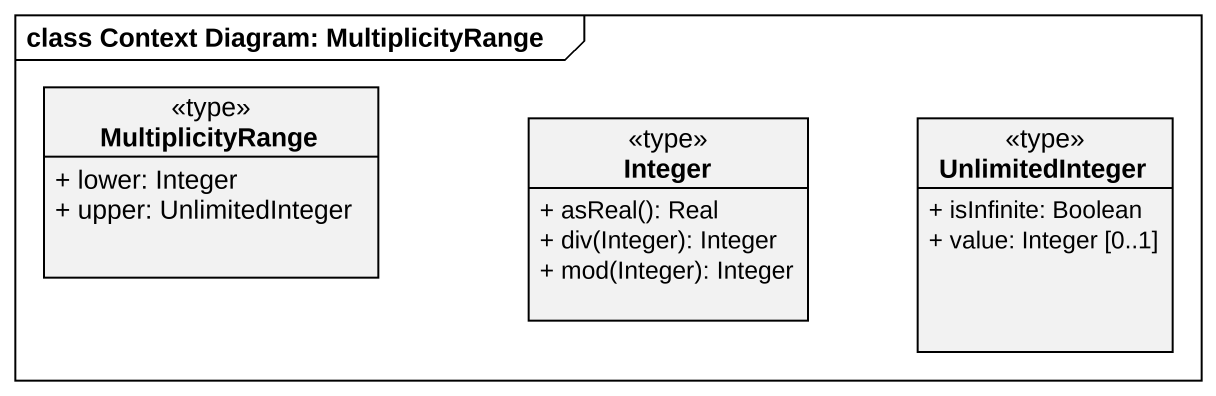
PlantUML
@startuml
mainframe class Context Diagram: MultiplicityRange
hide circle
hide empty members
skinparam classAttributeIconSize 0
class MultiplicityRange <<type>> {
  + lower: Integer
  + upper: UnlimitedInteger
}
class Integer <<type>> {
  + asReal(): Real
  + div(Integer): Integer
  + mod(Integer): Integer
}
class UnlimitedInteger <<type>> {
  + isInfinite: Boolean
  + value: Integer [0..1]
}
@enduml
